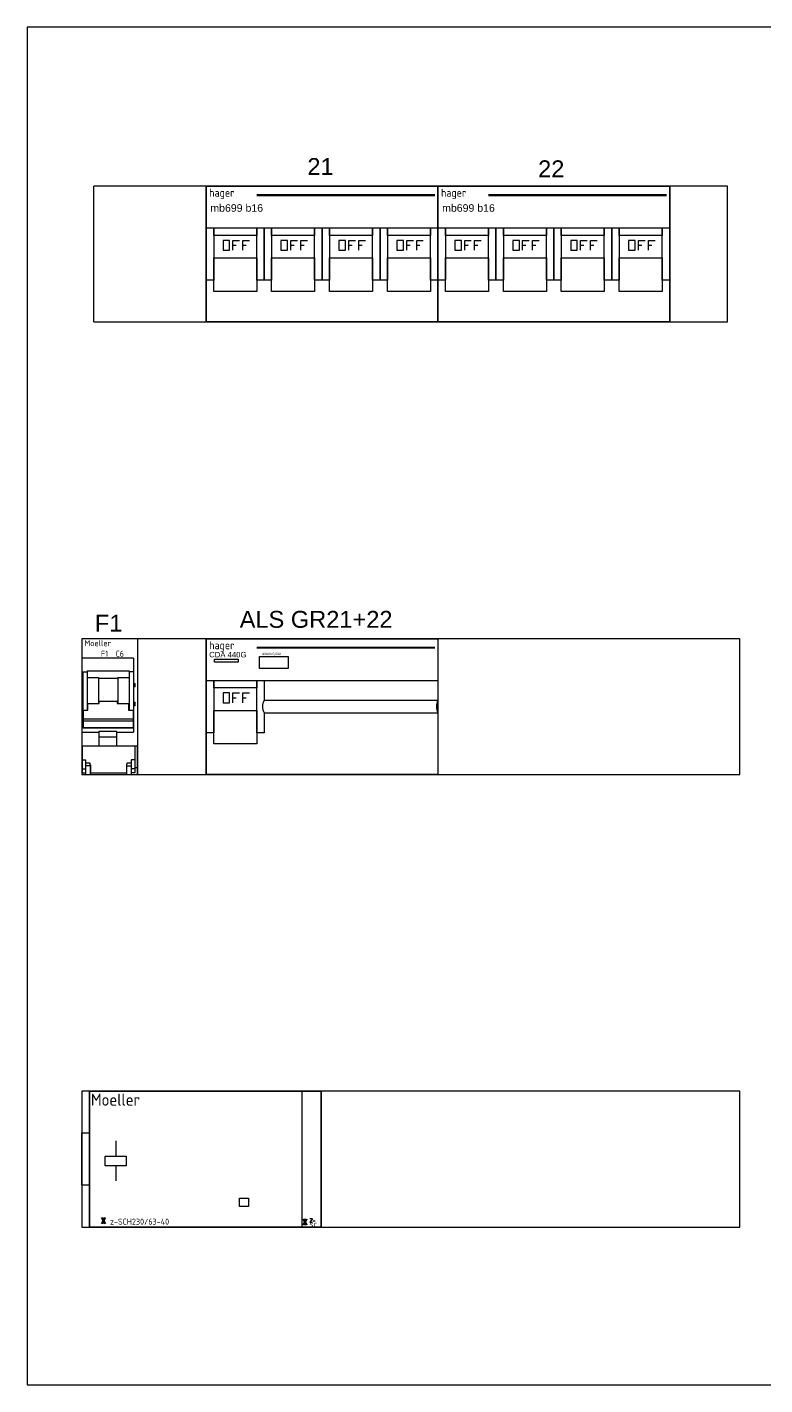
# Model space of a CAD drawing. Header units: millimetres. Extents: x 0 to 420, y 0 to 297.
# Drawn here: x 214.2 to 267.4, y 136.1 to 234.1 of the extents above; entities that cross this region are included whole.
import ezdxf
from ezdxf.enums import TextEntityAlignment as Align

# ---------------------------------------------------------------- set-up
doc = ezdxf.new("R2010")
doc.units = ezdxf.units.MM
doc.layers.add('KAST AANZICHT', color=1, linetype='CONTINUOUS')
doc.styles.add('BERT', font='arial.ttf')
doc.styles.add('NOOTER', font='arial.ttf')
doc.styles.add('STABICAD-012', font='ISOCP.SHX', dxfattribs={"height": 1.2})
doc.styles.get("Standard").update_dxf_attribs({"font": 'ISOCP'})

msp = doc.modelspace()

# ---------------------------------------------------------------- linework, layer by layer
at = {"layer": 'KAST AANZICHT', "color": 1, "linetype": 'Continuous'}
for p, q in [((264.726, 222.631), (218.99, 222.631)), ((218.99, 212.83), (218.99, 222.631)), ((260.544, 212.83), (260.544, 222.631)), ((264.726, 212.83), (264.726, 222.631)), ((218.99, 212.83), (264.726, 212.83)), ((235.385, 147.493), (235.385, 157.294))]:
    msp.add_line(p, q, dxfattribs=at)
at = {"layer": 'KAST AANZICHT', "linetype": 'Continuous'}
for p, q in [((227.092, 222.631), (227.092, 212.83)), ((227.092, 212.83), (227.092, 222.631)), ((243.818, 222.631), (243.818, 212.83)), ((243.818, 212.83), (243.818, 222.631)), ((227.092, 189.962), (227.092, 180.162)), ((227.092, 180.162), (227.092, 189.962)), ((218.659, 157.294), (218.659, 147.493)), ((218.659, 147.493), (218.659, 157.294))]:
    msp.add_line(p, q, dxfattribs=at)
at = {"layer": 'KAST AANZICHT'}
for p, q in [((227.092, 219.619), (243.818, 219.619)), ((243.818, 219.619), (260.544, 219.619)), ((218.119, 189.962), (218.119, 180.162)), ((222.137, 189.962), (222.137, 180.162)), ((221.843, 188.56), (218.119, 188.56)), ((221.843, 188.56), (221.843, 183.21)), ((218.184, 187.571), (218.184, 184.295)), ((218.184, 187.571), (218.489, 187.571)), ((218.489, 187.653), (221.538, 187.653)), ((218.489, 187.653), (218.489, 184.799)), ((221.538, 187.653), (221.538, 184.799)), ((221.843, 187.571), (221.538, 187.571)), ((218.489, 187.174), (219.317, 187.174)), ((219.317, 187.174), (219.317, 185.28)), ((219.317, 187.117), (220.711, 187.117)), ((220.711, 187.174), (220.711, 185.28)), ((220.711, 187.174), (221.538, 187.174)), ((221.843, 186.735), (221.974, 186.732)), ((221.974, 186.48), (221.843, 186.478)), ((221.974, 186.48), (221.974, 186.732)), ((227.092, 186.951), (243.818, 186.951)), ((218.544, 185.28), (219.36, 185.28)), ((218.544, 184.799), (218.544, 185.28)), ((220.667, 185.432), (219.36, 185.432)), ((219.36, 185.28), (219.36, 185.432)), ((220.667, 185.432), (220.667, 185.28)), ((220.667, 185.28), (221.484, 185.28)), ((221.484, 185.28), (221.484, 184.799)), ((221.843, 185.396), (221.974, 185.393)), ((221.974, 185.122), (221.974, 185.393)), ((231.273, 185.524), (243.818, 185.524)), ((243.818, 185.524), (243.818, 184.6)), ((218.217, 184.295), (218.184, 184.295)), ((218.217, 184.799), (218.217, 183.511)), ((218.217, 184.799), (218.544, 184.799)), ((221.484, 184.799), (221.81, 184.799)), ((221.81, 184.799), (221.81, 183.511)), ((221.81, 184.295), (221.843, 184.295)), ((221.974, 185.122), (221.843, 185.12)), ((231.273, 184.6), (243.818, 184.6)), ((221.81, 184.158), (218.217, 184.158)), ((221.81, 184.004), (218.217, 184.004)), ((221.81, 183.519), (218.217, 183.519)), ((221.81, 183.511), (218.217, 183.511)), ((219.349, 183.273), (219.349, 182.22)), ((220.613, 183.273), (219.349, 183.273)), ((220.613, 183.273), (220.613, 182.22)), ((218.119, 183.21), (219.349, 183.21)), ((220.613, 182.862), (219.349, 182.862)), ((220.613, 183.21), (221.843, 183.21)), ((218.119, 182.22), (222.137, 182.22)), ((221.93, 182.198), (218.141, 182.198)), ((218.141, 182.198), (218.141, 180.292)), ((221.93, 182.198), (221.93, 180.292)), ((222.137, 180.162), (222.137, 182.22)), ((218.119, 180.66), (218.141, 180.66)), ((218.141, 181.23), (218.391, 181.23)), ((218.141, 180.568), (218.391, 180.568)), ((218.391, 181.23), (218.391, 180.162)), ((218.391, 181), (218.69, 181)), ((218.718, 180.793), (218.391, 180.793)), ((218.718, 180.793), (218.718, 180.162)), ((218.718, 180.66), (218.729, 180.66)), ((218.729, 180.865), (218.729, 180.292)), ((221.342, 180.865), (221.342, 180.162)), ((221.342, 180.793), (221.68, 180.793)), ((221.381, 181), (221.68, 181)), ((221.93, 181.23), (221.68, 181.23)), ((221.68, 181.23), (221.68, 180.162)), ((221.93, 180.568), (221.68, 180.568)), ((221.93, 180.66), (222.137, 180.66)), ((218.141, 180.292), (218.391, 180.292)), ((218.729, 180.292), (221.342, 180.292)), ((221.93, 180.292), (221.68, 180.292)), ((233.995, 157.294), (233.995, 147.493)), ((235.385, 157.294), (234.62, 157.294)), ((235.385, 147.493), (235.385, 157.294)), ((220.563, 153.709), (220.563, 152.613)), ((220.563, 151.914), (220.563, 150.817)), ((234.771, 148.081), (234.563, 148.081)), ((234.771, 148.081), (234.564, 147.854)), ((234.564, 147.854), (234.771, 147.854)), ((234.62, 147.493), (235.385, 147.493)), ((234.804, 147.949), (234.967, 147.949))]:
    msp.add_line(p, q, dxfattribs=at)
at = {"layer": 'KAST AANZICHT', "lineweight": 100}
for p, q in [((219.797, 148.18), (219.563, 147.723)), ((219.563, 148.18), (219.797, 147.723)), ((234.337, 148.081), (234.103, 147.624)), ((234.103, 148.081), (234.337, 147.624))]:
    msp.add_line(p, q, dxfattribs=at)
at = {"layer": 'KAST AANZICHT', "color": 1, "linetype": 'Continuous'}
for points in [[(214.169, 136.102), (268.617, 136.102), (268.617, 234.108), (214.169, 234.108)], [(218.119, 180.162), (265.597, 180.162), (265.597, 189.962), (218.119, 189.962)], [(218.119, 147.493), (265.597, 147.493), (265.597, 157.294), (218.119, 157.294)]]:
    msp.add_lwpolyline(points, close=True, dxfattribs=at)
at = {"layer": 'KAST AANZICHT'}
for points in [[(227.092, 212.83), (227.092, 222.631), (243.818, 222.631), (243.818, 212.83)], [(243.818, 212.83), (243.818, 222.631), (260.544, 222.631), (260.544, 212.83)], [(227.092, 215.842), (227.092, 219.619), (227.631, 219.619), (227.631, 215.842)], [(227.631, 219.08), (227.631, 219.619), (230.734, 219.619), (230.734, 219.08)], [(230.734, 215.842), (230.734, 219.619), (231.273, 219.619), (231.273, 215.842)], [(231.273, 215.842), (231.273, 219.619), (231.813, 219.619), (231.813, 215.842)], [(231.813, 219.08), (231.813, 219.619), (234.915, 219.619), (234.915, 219.08)], [(234.915, 215.842), (234.915, 219.619), (235.455, 219.619), (235.455, 215.842)], [(235.455, 215.842), (235.455, 219.619), (235.994, 219.619), (235.994, 215.842)], [(235.994, 219.08), (235.994, 219.619), (239.097, 219.619), (239.097, 219.08)], [(239.097, 215.842), (239.097, 219.619), (239.636, 219.619), (239.636, 215.842)], [(239.636, 215.842), (239.636, 219.619), (240.176, 219.619), (240.176, 215.842)], [(240.176, 219.08), (240.176, 219.619), (243.278, 219.619), (243.278, 219.08)], [(243.278, 215.842), (243.278, 219.619), (243.818, 219.619), (243.818, 215.842)], [(243.818, 215.842), (243.818, 219.619), (244.357, 219.619), (244.357, 215.842)], [(244.357, 219.08), (244.357, 219.619), (247.46, 219.619), (247.46, 219.08)], [(247.46, 215.842), (247.46, 219.619), (247.999, 219.619), (247.999, 215.842)], [(247.999, 215.842), (247.999, 219.619), (248.539, 219.619), (248.539, 215.842)], [(248.539, 219.08), (248.539, 219.619), (251.641, 219.619), (251.641, 219.08)], [(251.641, 215.842), (251.641, 219.619), (252.181, 219.619), (252.181, 215.842)], [(252.181, 215.842), (252.181, 219.619), (252.721, 219.619), (252.721, 215.842)], [(252.721, 219.08), (252.721, 219.619), (255.823, 219.619), (255.823, 219.08)], [(255.823, 215.842), (255.823, 219.619), (256.363, 219.619), (256.363, 215.842)], [(256.363, 215.842), (256.363, 219.619), (256.902, 219.619), (256.902, 215.842)], [(256.902, 219.08), (256.902, 219.619), (260.005, 219.619), (260.005, 219.08)], [(260.005, 215.842), (260.005, 219.619), (260.544, 219.619), (260.544, 215.842)], [(227.631, 215.033), (227.631, 217.461), (230.734, 217.461), (230.734, 215.033)], [(231.813, 215.033), (231.813, 217.461), (234.915, 217.461), (234.915, 215.033)], [(235.994, 215.033), (235.994, 217.461), (239.097, 217.461), (239.097, 215.033)], [(240.176, 215.033), (240.176, 217.461), (243.278, 217.461), (243.278, 215.033)], [(244.357, 215.033), (244.357, 217.461), (247.46, 217.461), (247.46, 215.033)], [(248.539, 215.033), (248.539, 217.461), (251.641, 217.461), (251.641, 215.033)], [(252.721, 215.033), (252.721, 217.461), (255.823, 217.461), (255.823, 215.033)], [(256.902, 215.033), (256.902, 217.461), (260.005, 217.461), (260.005, 215.033)], [(227.683, 188.475), (229.393, 188.475), (229.393, 188.278), (227.683, 188.278)], [(230.931, 188.678), (232.997, 188.678), (232.997, 187.818), (230.931, 187.818)], [(227.092, 183.174), (227.092, 186.951), (227.631, 186.951), (227.631, 183.174)], [(227.631, 186.411), (227.631, 186.951), (230.734, 186.951), (230.734, 186.411)], [(227.631, 182.364), (227.631, 184.792), (230.734, 184.792), (230.734, 182.364)], [(218.659, 147.493), (218.659, 157.294), (235.385, 157.294), (235.385, 147.493)], [(218.119, 150.505), (218.119, 154.282), (218.659, 154.282), (218.659, 150.505)], [(219.801, 152.613), (221.325, 152.613), (221.325, 151.914), (219.801, 151.914)], [(229.487, 149.579), (230.149, 149.579), (230.149, 148.982), (229.487, 148.982)]]:
    msp.add_lwpolyline(points, close=True, dxfattribs=at)
at = {"layer": 'KAST AANZICHT', "const_width": 0.152}
for points in [[(230.729, 221.978), (243.6, 221.978)], [(247.455, 221.978), (260.326, 221.978)], [(230.729, 189.309), (243.6, 189.309)]]:
    msp.add_lwpolyline(points, dxfattribs=at)
at = {"layer": 'KAST AANZICHT'}
for points in [[(228.306, 218.001), (228.783, 218.001), (228.783, 218.717), (228.306, 218.717), (228.306, 218.001), (228.305, 218.001)], [(229.022, 218.001), (229.022, 218.717), (229.499, 218.717), (229.498, 218.717)], [(229.737, 218.001), (229.737, 218.717), (230.213, 218.717), (230.213, 218.717)], [(232.488, 218.001), (232.965, 218.001), (232.965, 218.717), (232.488, 218.717), (232.488, 218.001), (232.487, 218.001)], [(233.204, 218.001), (233.204, 218.717), (233.68, 218.717), (233.679, 218.717)], [(233.918, 218.001), (233.918, 218.717), (234.395, 218.717), (234.394, 218.717)], [(236.669, 218.001), (237.146, 218.001), (237.146, 218.717), (236.669, 218.717), (236.669, 218.001), (236.669, 218.001)], [(237.385, 218.001), (237.385, 218.717), (237.862, 218.717), (237.861, 218.717)], [(238.1, 218.001), (238.1, 218.717), (238.577, 218.717), (238.576, 218.717)], [(240.851, 218.001), (241.328, 218.001), (241.328, 218.717), (240.851, 218.717), (240.851, 218.001), (240.85, 218.001)], [(241.567, 218.001), (241.567, 218.717), (242.043, 218.717), (242.043, 218.717)], [(242.281, 218.001), (242.281, 218.717), (242.758, 218.717), (242.757, 218.717)], [(245.033, 218.001), (245.509, 218.001), (245.509, 218.717), (245.033, 218.717), (245.033, 218.001), (245.032, 218.001)], [(245.748, 218.001), (245.748, 218.717), (246.225, 218.717), (246.224, 218.717)], [(246.463, 218.001), (246.463, 218.717), (246.94, 218.717), (246.939, 218.717)], [(249.214, 218.001), (249.691, 218.001), (249.691, 218.717), (249.214, 218.717), (249.214, 218.001), (249.213, 218.001)], [(249.93, 218.001), (249.93, 218.717), (250.407, 218.717), (250.406, 218.717)], [(250.645, 218.001), (250.645, 218.717), (251.121, 218.717), (251.12, 218.717)], [(253.396, 218.001), (253.873, 218.001), (253.873, 218.717), (253.396, 218.717), (253.396, 218.001), (253.395, 218.001)], [(254.111, 218.001), (254.111, 218.717), (254.588, 218.717), (254.587, 218.717)], [(254.826, 218.001), (254.826, 218.717), (255.303, 218.717), (255.302, 218.717)], [(257.577, 218.001), (258.054, 218.001), (258.054, 218.717), (257.577, 218.717), (257.577, 218.001), (257.577, 218.001)], [(258.293, 218.001), (258.293, 218.717), (258.77, 218.717), (258.769, 218.717)], [(259.008, 218.001), (259.008, 218.717), (259.485, 218.717), (259.484, 218.717)], [(229.022, 218.359), (229.26, 218.359), (229.259, 218.359)], [(229.737, 218.359), (229.975, 218.359), (229.975, 218.359)], [(233.204, 218.359), (233.441, 218.359), (233.441, 218.359)], [(233.918, 218.359), (234.157, 218.359), (234.156, 218.359)], [(237.385, 218.359), (237.623, 218.359), (237.622, 218.359)], [(238.1, 218.359), (238.339, 218.359), (238.338, 218.359)], [(241.567, 218.359), (241.805, 218.359), (241.804, 218.359)], [(242.281, 218.359), (242.52, 218.359), (242.519, 218.359)], [(245.748, 218.359), (245.986, 218.359), (245.985, 218.359)], [(246.463, 218.359), (246.702, 218.359), (246.701, 218.359)], [(249.93, 218.359), (250.168, 218.359), (250.167, 218.359)], [(250.645, 218.359), (250.883, 218.359), (250.883, 218.359)], [(254.111, 218.359), (254.349, 218.359), (254.349, 218.359)], [(254.826, 218.359), (255.065, 218.359), (255.064, 218.359)], [(258.293, 218.359), (258.531, 218.359), (258.53, 218.359)], [(259.008, 218.359), (259.247, 218.359), (259.246, 218.359)], [(243.818, 184.6), (243.818, 180.162), (227.092, 180.162), (227.092, 189.962), (243.818, 189.962), (243.818, 185.524)], [(231.273, 184.6), (231.273, 183.174), (230.734, 183.174), (230.734, 186.951), (231.273, 186.951), (231.273, 185.524)], [(228.306, 185.332), (228.783, 185.332), (228.783, 186.048), (228.306, 186.048), (228.306, 185.332), (228.305, 185.332)], [(229.022, 185.332), (229.022, 186.048), (229.499, 186.048), (229.498, 186.048)], [(229.022, 185.691), (229.26, 185.691), (229.259, 185.691)], [(229.737, 185.332), (229.737, 186.048), (230.213, 186.048), (230.213, 186.048)], [(229.737, 185.691), (229.975, 185.691), (229.975, 185.691)]]:
    msp.add_lwpolyline(points, dxfattribs=at)
for centre, radius, start, end in [((232.134, 185.062), 0.977, 151.75747, 208.24248), ((244.678, 185.062), 0.977, 151.75747, 208.24248), ((216.616, 180.336), 2.178, 14.06987, 17.75816), ((223.455, 180.336), 2.178, 162.24184, 165.93013)]:
    msp.add_arc(centre, radius, start, end, dxfattribs=at)

# ---------------------------------------------------------------- texts
at = {"layer": 'KAST AANZICHT', "style": 'NOOTER'}
for s, height, p in [('21', 1.2192, (235.34, 224.055)), ('22', 1.2192, (251.993, 223.892)), ('F1', 1.2192, (220.05, 191.084)), ('ALS GR21+22', 1.21916, (235.023, 191.361))]:
    msp.add_text(s, height=height, dxfattribs=at).set_placement(p, align=Align.MIDDLE)
at = {"layer": 'KAST AANZICHT'}
for p in [(227.309, 221.869), (244.036, 221.869), (227.309, 189.2)]:
    msp.add_text('hager', height=0.5777, dxfattribs=at).set_placement(p)
at = {"layer": 'KAST AANZICHT', "style": 'BERT'}
for s, height, p in [('mb699 b16', 0.5445, (227.39, 220.782)), ('mb699 b16', 0.5445, (244.117, 220.782)), ('CDA 440G     ', 0.39753, (227.31, 188.612)), ('40A/In 0,03A', 0.16861, (231.132, 188.781))]:
    msp.add_text(s, height=height, dxfattribs=at).set_placement(p)
at = {"layer": 'KAST AANZICHT', "attachment_point": 1, "style": 'STABICAD-012'}
for s, insert, char_height in [('Moeller', (218.307, 189.857), 0.4356), ('F1  C6', (219.491, 189.1), 0.4356), ('Moeller', (218.775, 157.123), 0.8712), ('z-SCH230/63-40', (220.15, 148.101), 0.43556), ('sc', (234.552, 147.929), 0.4356)]:
    msp.add_mtext_dynamic_manual_height_columns(s, width=2.75754, gutter_width=13.611, heights=[0], dxfattribs=dict(at, insert=insert, char_height=char_height))

doc.saveas('drawing.dxf')
